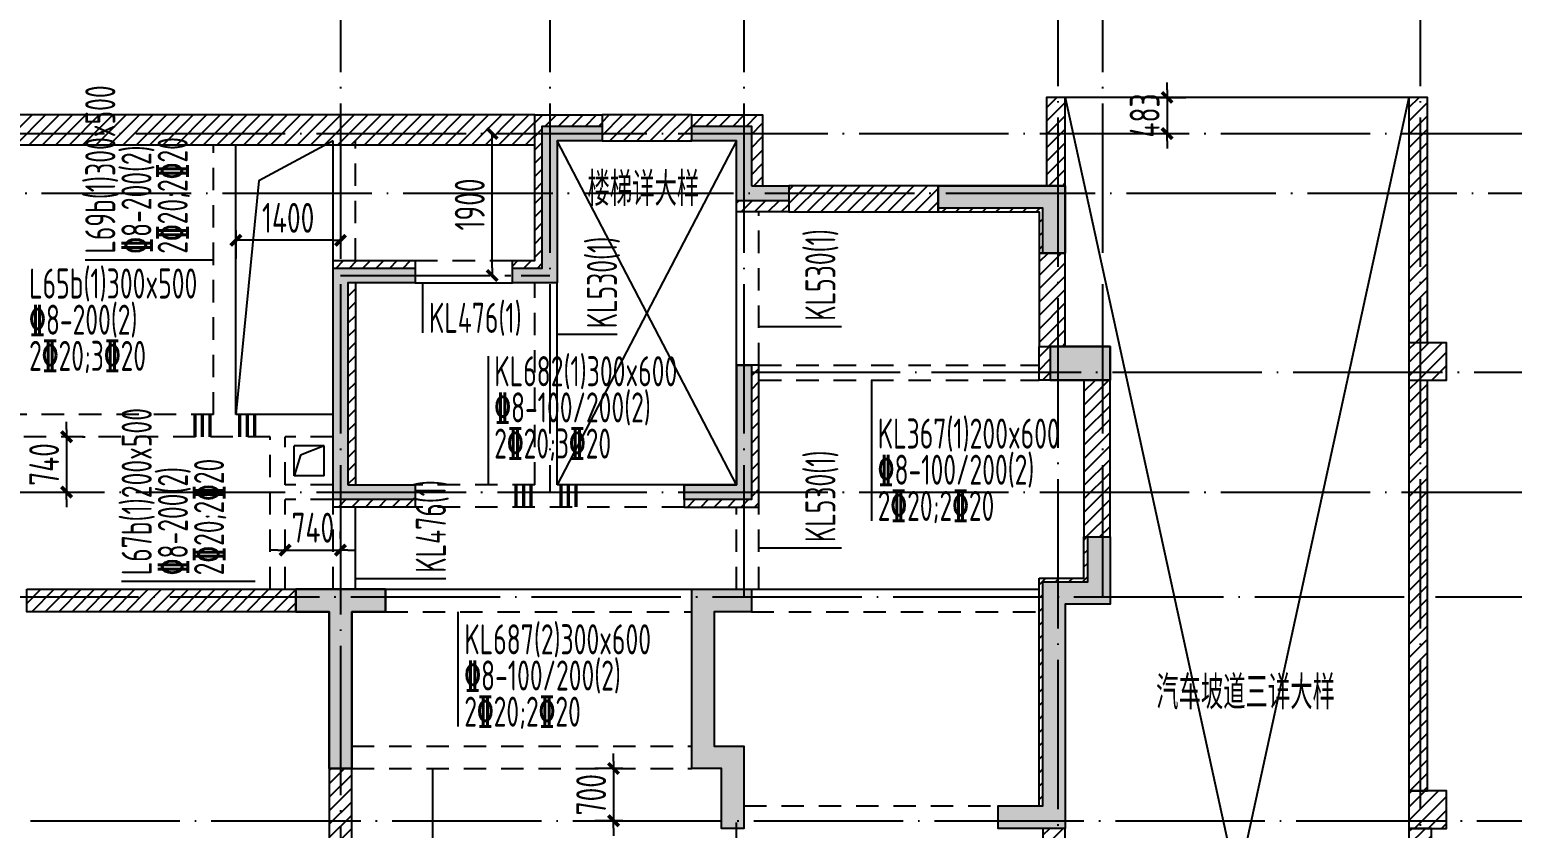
# Model space of a CAD drawing. Header units: millimetres. Extents: x 64473 to 386235, y 427387 to 703525.
# Drawn here: x 340436 to 360280, y 661045 to 671735 of the extents above; entities that cross this region are included whole.
import ezdxf

# ---------------------------------------------------------------- set-up
doc = ezdxf.new("R2010")
doc.units = ezdxf.units.MM
doc.header["$LTSCALE"] = 100
doc.header["$PDMODE"] = 35
doc.header["$PDSIZE"] = 200
doc.linetypes.add('3', pattern=[5, 3, -2])
doc.linetypes.add('DOTE', pattern=[2.42, 2, -0.2, 0.02, -0.2])
for name, color, linetype in [('B-DIM', 1, 'Continuous'), ('B-开洞', 7, 'Continuous'), ('COLU', 7, 'Continuous'), ('colu-1层', 6, 'Continuous'), ('colu-主楼', 7, 'Continuous'), ('h填实-1层', 254, 'Continuous'), ('h斜线-1层', 7, 'Continuous'), ('h斜线-墙', 7, 'Continuous'), ('h斜线-柱', 7, 'Continuous'), ('L-dote', 253, 'DOTE'), ('L-箍筋', 1, 'Continuous'), ('WALL', 3, 'Continuous'), ('wall-主楼', 2, 'Continuous'), ('垂直标注', 31, 'Continuous'), ('梁', 4, 'Continuous'), ('梁虚线', 4, '3'), ('水平标注', 2, 'Continuous')]:
    doc.layers.add(name, color=color, linetype=linetype)
doc.styles.get("Standard").update_dxf_attribs({"font": 'tssdeng.shx', "width": 0.7, "bigfont": 'tssdchn.shx'})
doc.styles.add('TSSD_Dimension', font='Tssdeng.shx', dxfattribs={"width": 0.7, "bigfont": 'tssdchn.shx'})
doc.dimstyles.new('TSSD_100_100$0', dxfattribs={"dimtxt": 300, "dimasz": 100, "dimexe": 250, "dimexo": 250, "dimgap": 100, "dimtad": 1, "dimdec": 0, "dimzin": 0, "dimdsep": 46, "dimtxsty": 'TSSD_Dimension', "dimblk": '_tsdbk', "dimblk1": '_tsdbk', "dimblk2": '_tsdbk', "dimsah": 1, "dimcen": 0, "dimclrt": 7, "dimadec": 0, "dimazin": 0, "dimtfac": 1, "dimtdec": 0, "dimtix": 1, "dimtmove": 2, "dimatfit": 3, "dimldrblk": '_tsdbk', "dimfxl": 1, "dimtolj": 1, "dimtzin": 0, "dimarcsym": 0})
pattern_1 = [(45, (8572.51, -7581.39), (-89.802561, 89.802561), [])]

# ---------------------------------------------------------------- blocks, each defined once
blk = doc.blocks.new('_tsdbk')
blk.add_line((-1, 0), (0, 0))
at = {"const_width": 0.5}
blk.add_lwpolyline([(-0.7, -0.7), (0.7, 0.7)], dxfattribs=at)
blk = doc.blocks.new('*D35')
at = {"layer": 'B-DIM', "color": 0, "lineweight": -2}
for p, q in [((355659, 670928), (355659, 671028)), ((355443, 670828), (355909, 670828)), ((355659, 670828), (355659, 670345)), ((355443, 670345), (355909, 670345)), ((355659, 670245), (355659, 670145))]:
    blk.add_line(p, q, dxfattribs=at)
at = {"layer": 'Defpoints', "color": 0}
for p in [(355193, 670828), (355193, 670345), (355659, 670345)]:
    blk.add_point(p, dxfattribs=at)
at = {"layer": 'B-DIM', "color": 0, "lineweight": -2, "xscale": 100, "yscale": 100, "zscale": 100}
for p, rotation in [((355659, 670828), 270), ((355659, 670345), 90)]:
    blk.add_blockref('_tsdbk', p, dxfattribs=dict(at, rotation=rotation))
at = {"layer": 'B-DIM', "color": 7, "insert": (355359, 670586), "char_height": 400, "attachment_point": 5, "rotation": 90, "style": 'TSSD_Dimension'}
blk.add_mtext('\\A1;483', dxfattribs=at)
blk = doc.blocks.new('*D39')
at = {"layer": 'B-DIM', "color": 0, "lineweight": -2}
for p, q in [((343196, 669053), (343196, 668666)), ((344596, 669053), (344596, 668666)), ((344496, 668916), (343296, 668916))]:
    blk.add_line(p, q, dxfattribs=at)
at = {"layer": 'Defpoints', "color": 0}
for p in [(343196, 669303), (344596, 669303), (343196, 668916)]:
    blk.add_point(p, dxfattribs=at)
at = {"layer": 'B-DIM', "color": 0, "lineweight": -2, "xscale": 100, "yscale": 100, "zscale": 100, "rotation": 180}
blk.add_blockref('_tsdbk', (343196, 668916), dxfattribs=at)
at = {"layer": 'B-DIM', "color": 0, "lineweight": -2, "xscale": 100, "yscale": 100, "zscale": 100}
blk.add_blockref('_tsdbk', (344596, 668916), dxfattribs=at)
at = {"layer": 'B-DIM', "color": 7, "insert": (343896, 669216), "char_height": 400, "attachment_point": 5, "style": 'TSSD_Dimension'}
blk.add_mtext('\\A1;1400', dxfattribs=at)
blk = doc.blocks.new('*D40')
at = {"layer": 'B-DIM', "color": 0, "lineweight": -2}
for p, q in [((340930, 666385), (340930, 666485)), ((340930, 666285), (340930, 665545)), ((341142, 666285), (341180, 666285)), ((340930, 665445), (340930, 665345)), ((341142, 665545), (341180, 665545))]:
    blk.add_line(p, q, dxfattribs=at)
at = {"layer": 'Defpoints', "color": 0}
for p in [(340892, 666285), (340892, 665545), (340930, 665545)]:
    blk.add_point(p, dxfattribs=at)
at = {"layer": 'B-DIM', "color": 0, "lineweight": -2, "xscale": 100, "yscale": 100, "zscale": 100}
for p, rotation in [((340930, 666285), 270), ((340930, 665545), 90)]:
    blk.add_blockref('_tsdbk', p, dxfattribs=dict(at, rotation=rotation))
at = {"layer": 'B-DIM', "color": 7, "insert": (340630, 665915), "char_height": 400, "attachment_point": 5, "rotation": 90, "style": 'TSSD_Dimension'}
blk.add_mtext('\\A1;740', dxfattribs=at)
blk = doc.blocks.new('*D41')
at = {"layer": 'B-DIM', "color": 0, "lineweight": -2}
for p, q in [((348251, 661945), (348251, 662045)), ((348375, 661845), (348001, 661845)), ((348251, 661845), (348251, 661145)), ((348375, 661145), (348001, 661145)), ((348251, 661045), (348251, 660945))]:
    blk.add_line(p, q, dxfattribs=at)
at = {"layer": 'Defpoints', "color": 0}
for p in [(348625, 661845), (348251, 661145), (348625, 661145)]:
    blk.add_point(p, dxfattribs=at)
at = {"layer": 'B-DIM', "color": 0, "lineweight": -2, "xscale": 100, "yscale": 100, "zscale": 100}
for p, rotation in [((348251, 661845), 270), ((348251, 661145), 90)]:
    blk.add_blockref('_tsdbk', p, dxfattribs=dict(at, rotation=rotation))
at = {"layer": 'B-DIM', "color": 7, "insert": (347951, 661495), "char_height": 400, "attachment_point": 5, "rotation": 90, "style": 'TSSD_Dimension'}
blk.add_mtext('\\A1;700', dxfattribs=at)
blk = doc.blocks.new('*D43')
at = {"layer": 'B-DIM', "color": 0, "lineweight": -2}
for p, q in [((346823, 670345), (346876, 670345)), ((346626, 668545), (346626, 670245)), ((346823, 668445), (346876, 668445))]:
    blk.add_line(p, q, dxfattribs=at)
at = {"layer": 'Defpoints', "color": 0}
for p in [(346573, 670345), (346626, 670345), (346573, 668445)]:
    blk.add_point(p, dxfattribs=at)
at = {"layer": 'B-DIM', "color": 0, "lineweight": -2, "xscale": 100, "yscale": 100, "zscale": 100}
for p, rotation in [((346626, 670345), 90), ((346626, 668445), 270)]:
    blk.add_blockref('_tsdbk', p, dxfattribs=dict(at, rotation=rotation))
at = {"layer": 'B-DIM', "color": 7, "insert": (346326, 669395), "char_height": 400, "attachment_point": 5, "rotation": 90, "style": 'TSSD_Dimension'}
blk.add_mtext('\\A1;1900', dxfattribs=at)
blk = doc.blocks.new('*D713')
at = {"layer": 'B-DIM', "color": 0, "lineweight": -2}
for p, q in [((343856, 664921), (343856, 665019)), ((344596, 664921), (344596, 665019)), ((343756, 664769), (343656, 664769)), ((343856, 664769), (344596, 664769)), ((344696, 664769), (344796, 664769))]:
    blk.add_line(p, q, dxfattribs=at)
at = {"layer": 'Defpoints', "color": 0}
for p in [(344596, 664769), (343856, 664671), (344596, 664671)]:
    blk.add_point(p, dxfattribs=at)
at = {"layer": 'B-DIM', "color": 0, "lineweight": -2, "xscale": 100, "yscale": 100, "zscale": 100}
blk.add_blockref('_tsdbk', (343856, 664769), dxfattribs=at)
at = {"layer": 'B-DIM', "color": 0, "lineweight": -2, "xscale": 100, "yscale": 100, "zscale": 100, "rotation": 180}
blk.add_blockref('_tsdbk', (344596, 664769), dxfattribs=at)
at = {"layer": 'B-DIM', "color": 7, "insert": (344226, 665069), "char_height": 400, "attachment_point": 5, "style": 'TSSD_Dimension'}
blk.add_mtext('\\A1;740', dxfattribs=at)

msp = doc.modelspace()

# ---------------------------------------------------------------- hatches: boundary and pattern name
at = {"layer": 'h填实-1层'}
for points in [[(347496.5, 670244.7), (347496.5, 668344.7), (346896.5, 668344.7), (346896.5, 668544.7), (347296.5, 668544.7), (347296.5, 670444.7), (348096.5, 670444.7), (348096.5, 670244.7)], [(350096.5, 669644.7), (350596.5, 669644.7), (350596.5, 669444.7), (349896.5, 669444.7), (349896.5, 670244.7), (349296.5, 670244.7), (349296.5, 670444.7), (350096.5, 670444.7)], [(353996.5, 668744.7), (353996.5, 669344.7), (352596.5, 669344.7), (352596.5, 669644.7), (354296.5, 669644.7), (354296.5, 668744.7)], [(344696.5, 665644.7), (345596.5, 665644.7), (345596.5, 665444.7), (344496.5, 665444.7), (344496.5, 668544.7), (345596.5, 668544.7), (345596.5, 668344.7), (344696.5, 668344.7)], [(354896.5, 667494.7), (354096.5, 667494.7), (354096.5, 667044.7), (354896.5, 667044.7)], [(349196.5, 665444.7), (349196.5, 665644.7), (349896.5, 665644.7), (349896.5, 667244.7), (350096.5, 667244.7), (350096.5, 665444.7)], [(354296.5, 664044.7), (354296.5, 661044.7), (353396.5, 661044.7), (353396.5, 661344.7), (353996.5, 661344.7), (353996.5, 664344.7), (354596.5, 664344.7), (354596.5, 664944.7), (354896.5, 664944.7), (354896.5, 664044.7)], [(345196.5, 664244.7), (345196.5, 663944.7), (344746.5, 663944.7), (344746.5, 661844.7), (344446.5, 661844.7), (344446.5, 663944.7), (343996.5, 663944.7), (343996.5, 664244.7), (344746.5, 664244.7)], [(349996.5, 662144.7), (349996.5, 661044.7), (349696.5, 661044.7), (349696.5, 661844.7), (349296.5, 661844.7), (349296.5, 664244.7), (350096.5, 664244.7), (350096.5, 663944.7), (349596.5, 663944.7), (349596.5, 662144.7)]]:
    msp.add_hatch(color=256, dxfattribs=at).paths.add_polyline_path(points)
at = {"layer": 'h斜线-1层'}
h = msp.add_hatch(dxfattribs=at)
h.set_pattern_fill('ANSI31', color=256, scale=40, style=0)
h.paths.add_polyline_path([(348096.5, 670594.7), (347196.5, 670594.7), (347196.5, 668644.7), (346896.5, 668644.7), (346896.5, 668544.7), (347296.5, 668544.7), (347296.5, 670444.7), (348096.5, 670444.7)])
h = msp.add_hatch(dxfattribs=at)
h.set_pattern_fill('ANSI31', color=256, scale=40, style=0)
h.paths.add_polyline_path([(350246.5, 670594.7), (349296.5, 670594.7), (349296.5, 670444.7), (350096.5, 670444.7), (350096.5, 669644.7), (350246.5, 669644.7)])
h.paths.add_polyline_path([(350596.5, 669444.7), (349896.5, 669444.7), (349896.5, 669294.7), (350596.5, 669294.7)])
h = msp.add_hatch(dxfattribs=at)
h.set_pattern_fill('ANSI31', color=256, scale=40, style=0)
h.paths.add_polyline_path([(353996.5, 669344.7), (352596.5, 669344.7), (352596.5, 669294.7), (353946.5, 669294.7), (353946.5, 668744.7), (353996.5, 668744.7)])
h = msp.add_hatch(dxfattribs=at)
h.set_pattern_fill('ANSI31', color=256, scale=40, style=0)
h.paths.add_polyline_path([(345596.5, 668644.7), (344496.5, 668644.7), (344496.5, 668544.7), (345596.5, 668544.7)])
h.paths.add_polyline_path([(344796.5, 668344.7), (344696.5, 668344.7), (344696.5, 665644.7), (344796.5, 665644.7)])
h.paths.add_polyline_path([(345596.5, 665444.7), (344496.5, 665444.7), (344496.5, 665344.7), (345596.5, 665344.7)])
h = msp.add_hatch(dxfattribs=at)
h.set_pattern_fill('ANSI31', color=256, scale=40, style=0)
h.paths.add_polyline_path([(353946.5, 667144.7), (353946.5, 667044.7), (354096.5, 667044.7), (354096.5, 667144.7)])
h.paths.add_polyline_path([(354096.5, 667494.7), (353946.5, 667494.7), (353946.5, 667144.7), (354096.5, 667144.7)])
h = msp.add_hatch(dxfattribs=at)
h.set_pattern_fill('ANSI31', color=256, scale=40, style=0)
h.paths.add_polyline_path([(350196.5, 667244.7), (350096.5, 667244.7), (350096.5, 665444.7), (349196.5, 665444.7), (349196.5, 665344.7), (350196.5, 665344.7)])
h = msp.add_hatch(dxfattribs=at)
h.set_pattern_fill('ANSI31', color=256, scale=40, style=0)
h.paths.add_polyline_path([(354596.5, 664944.7), (354546.5, 664944.7), (354546.5, 664394.7), (353946.5, 664394.7), (353946.5, 661344.7), (353996.5, 661344.7), (353996.5, 664344.7), (354596.5, 664344.7)])
at = {"layer": 'h斜线-墙'}
h = msp.add_hatch(dxfattribs=at)
h.set_pattern_fill('ANSI31', color=256, scale=40, angle=-2e-12, style=0)
h.paths.add_polyline_path([(354296.5, 670344.7), (354196.5, 670344.7), (354196.5, 669644.7), (354296.5, 669644.7)])
h.paths.add_polyline_path([(354196.5, 670344.7), (354046.5, 670344.7), (354046.5, 669644.7), (354196.5, 669644.7)])
h.paths.add_polyline_path([(354196.5, 670827.7), (354046.5, 670827.7), (354046.5, 670344.7), (354196.5, 670344.7)])
h.paths.add_polyline_path([(354196.5, 670344.7), (354296.5, 670344.7), (354296.5, 670827.7), (354196.5, 670827.7)])
h = msp.add_hatch(dxfattribs=at)
h.set_pattern_fill('ANSI31', color=256, scale=40, style=0)
h.set_pattern_definition(pattern_1)
h.paths.add_polyline_path([(347196.5, 670594.7), (340046.5, 670594.7), (340046.5, 670194.7), (347196.5, 670194.7)])
h = msp.add_hatch(dxfattribs=at)
h.set_pattern_fill('ANSI31', color=256, scale=40, style=0)
h.set_pattern_definition(pattern_1)
h.paths.add_polyline_path([(349296.5, 670594.7), (348096.5, 670594.7), (348096.5, 670244.7), (349296.5, 670244.7)])
h = msp.add_hatch(dxfattribs=at)
h.set_pattern_fill('ANSI31', color=256, scale=40, style=0)
h.set_pattern_definition(pattern_1)
h.paths.add_polyline_path([(352596.5, 669644.7), (350596.5, 669644.7), (350596.5, 669294.7), (352596.5, 669294.7)])
h = msp.add_hatch(dxfattribs=at)
h.set_pattern_fill('ANSI31', color=256, scale=40, style=0)
h.set_pattern_definition(pattern_1)
h.paths.add_polyline_path([(354296.5, 668744.7), (353946.5, 668744.7), (353946.5, 667494.7), (354296.5, 667494.7)])
h = msp.add_hatch(dxfattribs=at)
h.set_pattern_fill('ANSI31', color=256, scale=40, style=0)
h.set_pattern_definition(pattern_1)
h.paths.add_polyline_path([(354896.5, 667044.7), (354546.5, 667044.7), (354546.5, 664944.7), (354896.5, 664944.7)])
h = msp.add_hatch(dxfattribs=at)
h.set_pattern_fill('ANSI31', color=256, scale=40, style=0)
h.set_pattern_definition(pattern_1)
h.paths.add_polyline_path([(340396.5, 664244.7), (343996.5, 664244.7), (343996.5, 663944.7), (340396.5, 663944.7)])
h = msp.add_hatch(dxfattribs=at)
h.set_pattern_fill('ANSI31', color=256, scale=40, style=0)
h.set_pattern_definition(pattern_1)
h.paths.add_polyline_path([(344746.5, 661844.7), (344446.5, 661844.7), (344446.5, 659144.7), (344746.5, 659144.7)])
h = msp.add_hatch(dxfattribs=at)
h.set_pattern_fill('ANSI31', color=256, scale=40, style=0)
h.set_pattern_definition(pattern_1)
h.paths.add_polyline_path([(354296.5, 661044.7), (353996.5, 661044.7), (353996.5, 656544.7), (354296.5, 656544.7)])
h = msp.add_hatch(dxfattribs=at)
h.set_pattern_fill('ANSI31', color=256, scale=40, style=0)
h.set_pattern_definition(pattern_1)
h.paths.add_polyline_path([(359196.5, 661044.7), (358896.5, 661044.7), (358896.5, 656444.7), (359196.5, 656444.7)])
at = {"layer": 'h斜线-柱'}
h = msp.add_hatch(dxfattribs=at)
h.set_pattern_fill('ANSI31', color=256, scale=40, angle=-2e-12, style=0)
h.paths.add_polyline_path([(359146.5, 670827.7), (358896.5, 670827.7), (358896.5, 667544.7), (359146.5, 667544.7)])
h = msp.add_hatch(dxfattribs=at)
h.set_pattern_fill('ANSI31', color=256, scale=40, angle=-2e-12, style=0)
h.paths.add_polyline_path([(358896.5, 667044.7), (359396.5, 667044.7), (359396.5, 667544.7), (358896.5, 667544.7)])
h = msp.add_hatch(dxfattribs=at)
h.set_pattern_fill('ANSI31', color=256, scale=40, angle=-2e-12, style=0)
h.paths.add_polyline_path([(359146.5, 667044.7), (358896.5, 667044.7), (358896.5, 661544.7), (359146.5, 661544.7)])
h = msp.add_hatch(dxfattribs=at)
h.set_pattern_fill('ANSI31', color=256, scale=40, style=0)
h.set_pattern_definition([(45, (-467527.32, -323147.44), (-89.802561, 89.802561), [])])
h.paths.add_polyline_path([(358896.5, 661044.7), (359396.5, 661044.7), (359396.5, 661544.7), (358896.5, 661544.7)])

# ---------------------------------------------------------------- linework, layer by layer
at = {"layer": 'B-开洞'}
for p, q in [((358896.5, 670827.7), (354296.5, 670827.7)), ((358896.5, 670827.7), (354296.5, 649744.7)), ((354296.5, 670827.7), (358896.5, 649744.7)), ((349896.5, 670244.7), (347496.5, 665644.7)), ((349896.5, 665644.7), (347496.5, 670244.7)), ((344376.5, 666164.7), (344060.1, 666040.7)), ((344060.1, 666040.7), (343976.5, 665764.7))]:
    msp.add_line(p, q, dxfattribs=at)
msp.add_lwpolyline([(344496.5, 670244.7), (343503.8, 669710.5), (343196.5, 666584.7)], dxfattribs=at)
at = {"layer": 'COLU'}
for points in [[(358896.5, 667044.7), (359396.5, 667044.7), (359396.5, 667544.7), (358896.5, 667544.7)], [(358896.5, 661044.7), (359396.5, 661044.7), (359396.5, 661544.7), (358896.5, 661544.7)]]:
    msp.add_lwpolyline(points, close=True, dxfattribs=at)
at = {"layer": 'colu-1层'}
for points in [[(347496.5, 670244.7), (347496.5, 668344.7), (346896.5, 668344.7), (346896.5, 668544.7), (347296.5, 668544.7), (347296.5, 670444.7), (348096.5, 670444.7), (348096.5, 670244.7)], [(350096.5, 669644.7), (350596.5, 669644.7), (350596.5, 669444.7), (349896.5, 669444.7), (349896.5, 670244.7), (349296.5, 670244.7), (349296.5, 670444.7), (350096.5, 670444.7)], [(353996.5, 668744.7), (353996.5, 669344.7), (352596.5, 669344.7), (352596.5, 669644.7), (354296.5, 669644.7), (354296.5, 668744.7)], [(344696.5, 665644.7), (345596.5, 665644.7), (345596.5, 665444.7), (344496.5, 665444.7), (344496.5, 668544.7), (345596.5, 668544.7), (345596.5, 668344.7), (344696.5, 668344.7)], [(354896.5, 667494.7), (354096.5, 667494.7), (354096.5, 667044.7), (354896.5, 667044.7)], [(349196.5, 665444.7), (349196.5, 665644.7), (349896.5, 665644.7), (349896.5, 667244.7), (350096.5, 667244.7), (350096.5, 665444.7)], [(354296.5, 664044.7), (354296.5, 661044.7), (353396.5, 661044.7), (353396.5, 661344.7), (353996.5, 661344.7), (353996.5, 664344.7), (354596.5, 664344.7), (354596.5, 664944.7), (354896.5, 664944.7), (354896.5, 664044.7)], [(345196.5, 664244.7), (345196.5, 663944.7), (344746.5, 663944.7), (344746.5, 661844.7), (344446.5, 661844.7), (344446.5, 663944.7), (343996.5, 663944.7), (343996.5, 664244.7), (344746.5, 664244.7)], [(349996.5, 662144.7), (349996.5, 661044.7), (349696.5, 661044.7), (349696.5, 661844.7), (349296.5, 661844.7), (349296.5, 664244.7), (350096.5, 664244.7), (350096.5, 663944.7), (349596.5, 663944.7), (349596.5, 662144.7)]]:
    msp.add_lwpolyline(points, close=True, dxfattribs=at)
at = {"layer": 'colu-主楼'}
msp.add_lwpolyline([(353946.5, 667044.7), (353946.5, 667494.7), (354896.5, 667494.7), (354896.5, 667044.7)], close=True, dxfattribs=at)
at = {"layer": 'L-dote', "ltscale": 10}
for p, q in [((354196.5, 677819.9), (354196.5, 634994.7)), ((359046.5, 677819.9), (359046.5, 634744.7)), ((344596.5, 673167.5), (344596.5, 649444.7)), ((347396.5, 673167.5), (347396.5, 665544.7)), ((349996.5, 673167.5), (349996.5, 664144.7)), ((354796.5, 673167.5), (354796.5, 664144.7)), ((310396.5, 670344.7), (366898.7, 670344.7)), ((292196.5, 669544.7), (366898.7, 669544.7)), ((344596.5, 668444.7), (347396.5, 668444.7)), ((366607.1, 667144.7), (349996.5, 667144.7)), ((310396.5, 665544.7), (366857.1, 665544.7)), ((301173.2, 664144.7), (366857.1, 664144.7)), ((304146.5, 661144.7), (366857.1, 661144.7)), ((349896.5, 649444.7), (349896.5, 661144.7))]:
    msp.add_line(p, q, dxfattribs=at)
at = {"layer": 'L-箍筋', "const_width": 44.9}
for points in [[(342647.8, 666584.7), (342647.8, 666284.7)], [(342747.8, 666584.7), (342747.8, 666284.7)], [(342847.8, 666584.7), (342847.8, 666284.7)], [(343247.8, 666584.7), (343247.8, 666284.7)], [(343347.8, 666584.7), (343347.8, 666284.7)], [(343447.8, 666584.7), (343447.8, 666284.7)], [(346946.5, 665644.7), (346946.5, 665344.7)], [(347046.5, 665644.7), (347046.5, 665344.7)], [(347146.5, 665644.7), (347146.5, 665344.7)], [(347546.5, 665644.7), (347546.5, 665344.7)], [(347646.5, 665644.7), (347646.5, 665344.7)], [(347746.5, 665644.7), (347746.5, 665344.7)]]:
    msp.add_lwpolyline(points, dxfattribs=at)
at = {"layer": 'WALL'}
for points in [[(354296.5, 670827.7), (354046.5, 670827.7), (354046.5, 669644.7), (354296.5, 669644.7)], [(347196.5, 670594.7), (340046.5, 670594.7), (340046.5, 670194.7), (347196.5, 670194.7)], [(349296.5, 670594.7), (348096.5, 670594.7), (348096.5, 670244.7), (349296.5, 670244.7)], [(352596.5, 669644.7), (350596.5, 669644.7), (350596.5, 669294.7), (352596.5, 669294.7)], [(354296.5, 668744.7), (353946.5, 668744.7), (353946.5, 667494.7), (354296.5, 667494.7)], [(354896.5, 667044.7), (354546.5, 667044.7), (354546.5, 664944.7), (354896.5, 664944.7)], [(340396.5, 664244.7), (343996.5, 664244.7), (343996.5, 663944.7), (340396.5, 663944.7)], [(344746.5, 661844.7), (344446.5, 661844.7), (344446.5, 659144.7), (344746.5, 659144.7)], [(354296.5, 661044.7), (353996.5, 661044.7), (353996.5, 656544.7), (354296.5, 656544.7)], [(359196.5, 661044.7), (358896.5, 661044.7), (358896.5, 656444.7), (359196.5, 656444.7)]]:
    msp.add_lwpolyline(points, close=True, dxfattribs=at)
msp.add_lwpolyline([(359146.5, 667544.7), (359146.5, 670827.7), (358896.5, 670827.7), (358896.5, 661544.7), (359146.5, 661544.7), (359146.5, 667044.7)], dxfattribs=at)
at = {"layer": 'wall-主楼'}
for points in [[(346896.5, 668344.7), (346896.5, 668644.7), (347196.5, 668644.7), (347196.5, 670594.7), (348096.5, 670594.7), (348096.5, 670244.7), (347496.5, 670244.7), (347496.5, 668344.7)], [(350246.5, 669644.7), (350596.5, 669644.7), (350596.5, 669294.7), (349896.5, 669294.7), (349896.5, 670244.7), (349296.5, 670244.7), (349296.5, 670594.7), (350246.5, 670594.7)], [(354296.5, 668744.7), (354296.5, 669644.7), (352596.5, 669644.7), (352596.5, 669294.7), (353946.5, 669294.7), (353946.5, 668744.7)], [(344496.5, 665344.7), (344496.5, 668644.7), (345596.5, 668644.7), (345596.5, 668344.7), (344796.5, 668344.7), (344796.5, 665644.7), (345596.5, 665644.7), (345596.5, 665344.7)], [(349196.5, 665344.7), (350196.5, 665344.7), (350196.5, 667244.7), (349896.5, 667244.7), (349896.5, 665644.7), (349196.5, 665644.7)], [(353946.5, 664394.7), (354546.5, 664394.7), (354546.5, 664944.7), (354896.5, 664944.7), (354896.5, 664044.7), (354296.5, 664044.7), (354296.5, 661044.7), (353396.5, 661044.7), (353396.5, 661344.7), (353946.5, 661344.7)], [(345196.5, 663944.7), (345196.5, 664244.7), (343996.5, 664244.7), (343996.5, 663944.7), (344446.5, 663944.7), (344446.5, 661844.7), (344746.5, 661844.7), (344746.5, 663944.7)], [(349696.5, 661844.7), (349296.5, 661844.7), (349296.5, 664244.7), (350096.5, 664244.7), (350096.5, 663944.7), (349596.5, 663944.7), (349596.5, 662144.7), (349996.5, 662144.7), (349996.5, 661044.7), (349696.5, 661044.7)]]:
    msp.add_lwpolyline(points, close=True, dxfattribs=at)
at = {"layer": '垂直标注'}
for p, q in [((341180.2, 668656), (342896.5, 668656)), ((351302.8, 667757.7), (350196.5, 667757.7)), ((348297.8, 667656.7), (347496.5, 667656.7)), ((351302.8, 664794.7), (350196.5, 664794.7)), ((346007.3, 664385), (344796.5, 664385)), ((341667.6, 664351.4), (343456.5, 664351.4))]:
    msp.add_line(p, q, dxfattribs=at)
at = {"layer": '梁'}
for p, q in [((343196.5, 666584.7), (343196.5, 670194.7)), ((344496.5, 668644.7), (344496.5, 670244.7)), ((349896.5, 667244.7), (349896.5, 669294.7)), ((345596.5, 668344.7), (346896.5, 668344.7)), ((347496.5, 665644.7), (347496.5, 668344.7)), ((344496.5, 666584.7), (343196.5, 666584.7)), ((344376.5, 666164.7), (343976.5, 666164.7)), ((343976.5, 665764.7), (343976.5, 666164.7)), ((344376.5, 665764.7), (344376.5, 666164.7)), ((344376.5, 665764.7), (343976.5, 665764.7)), ((349196.5, 665644.7), (347496.5, 665644.7)), ((344796.5, 664244.7), (344796.5, 665344.7)), ((345196.5, 664244.7), (349296.5, 664244.7)), ((350096.5, 664244.7), (353946.5, 664244.7))]:
    msp.add_line(p, q, dxfattribs=at)
at = {"layer": '梁虚线'}
for p, q in [((342896.5, 666584.7), (342896.5, 670194.7)), ((344796.5, 668644.7), (344796.5, 670244.7)), ((350196.5, 667244.7), (350196.5, 669294.7)), ((345596.5, 668644.7), (346896.5, 668644.7)), ((347196.5, 665644.7), (347196.5, 668344.7)), ((350196.5, 667244.7), (353945.5, 667244.7)), ((350196.5, 667044.7), (353945.5, 667044.7)), ((342896.5, 666584.7), (339946.5, 666584.7)), ((343656.5, 666284.7), (339946.5, 666284.7)), ((343656.5, 664244.7), (343656.5, 666284.7)), ((344496.5, 666284.7), (343856.5, 666284.7)), ((343856.5, 665644.7), (343856.5, 666284.7)), ((344496.5, 665644.7), (343856.5, 665644.7)), ((347196.5, 665644.7), (345596.5, 665644.7)), ((344496.5, 665444.7), (343856.5, 665444.7)), ((343856.5, 664244.7), (343856.5, 665444.7)), ((344496.5, 664244.7), (344496.5, 665344.7)), ((349196.5, 665344.7), (345596.5, 665344.7)), ((349896.5, 664244.7), (349896.5, 665344.7)), ((350196.5, 664244.7), (350196.5, 665344.7)), ((345196.5, 663944.7), (349296.5, 663944.7)), ((350096.5, 663944.7), (353946.5, 663944.7)), ((344746.5, 662144.7), (349296.5, 662144.7)), ((344746.5, 661844.7), (349296.5, 661844.7)), ((349996.5, 661344.7), (353396.5, 661344.7))]:
    msp.add_line(p, q, dxfattribs=at)
at = {"layer": '水平标注'}
for p, q in [((345699.4, 667676), (345699.4, 668344.7)), ((346573.4, 667364.5), (346573.4, 665644.7)), ((351706.2, 665159.9), (351706.2, 667044.7)), ((346172.7, 662406.1), (346172.7, 663944.7)), ((345830.3, 659342), (345830.3, 661844.7))]:
    msp.add_line(p, q, dxfattribs=at)

# ---------------------------------------------------------------- texts
at = {"layer": 'B-开洞', "width": 0.7}
for s, p in [('楼梯详大样', (347901.9, 669375.6, 0)), ('汽车坡道三详大样', (355512.4, 662638))]:
    msp.add_text(s, height=450, dxfattribs=at).set_placement(p)
at = {"layer": '垂直标注', "width": 0.65}
for s, height, p in [('L69b(1)300x500', 403, (341583.2, 668736.6)), ('%%1328-200(2)', 402, (342066.8, 668736.6)), ('2%%13320;2%%13320', 401, (342550.4, 668736.6)), ('KL530(1)', 403, (348297.8, 667737.3)), ('KL530(1)', 403, (351220.3, 667838.3)), ('L67b(1)200x500', 403, (342070.6, 664432)), ('2%%13320;2%%13320', 401, (343037.8, 664432)), ('KL530(1)', 403, (351220.3, 664875.3)), ('%%1328-200(2)', 402, (342554.2, 664432)), ('KL476(1)', 403, (346007.3, 664465.6))]:
    msp.add_text(s, height=height, rotation=90, dxfattribs=at).set_placement(p)
at = {"layer": '水平标注', "width": 0.65}
for s, height, p in [('L65b(1)300x500', 403, (340429.1, 668135.5)), ('%%1328-200(2)', 402, (340429.1, 667651.9)), ('KL476(1)', 403, (345780, 667676)), ('2%%13320;3%%13320', 401, (340429.1, 667168.3)), ('KL682(1)300x600', 403, (346654, 666961.5)), ('%%1328-100/200(2)', 402, (346654, 666477.9)), ('KL367(1)200x600', 403, (351786.8, 666127.1)), ('2%%13320;3%%13320', 401, (346654, 665994.3)), ('%%1328-100/200(2)', 402, (351786.8, 665643.5)), ('2%%13320;2%%13320', 401, (351786.8, 665159.9)), ('KL687(2)300x600', 403, (346253.3, 663373.3)), ('%%1328-100/200(2)', 402, (346253.3, 662889.7)), ('2%%13320;2%%13320', 401, (346253.3, 662406.1))]:
    msp.add_text(s, height=height, dxfattribs=at).set_placement(p)

# ---------------------------------------------------------------- dimensions: what is measured, and where the dimension line sits
at = {"layer": 'B-DIM'}
for base, p1, p2, picture, middle in [((355658.9, 670344.7), (355192.7, 670827.7), (355192.7, 670344.7), '*D35', (355358.9, 670586.2)), ((346625.8, 670344.7), (346572.6, 668444.7), (346572.6, 670344.7), '*D43', (346325.8, 669394.7)), ((340930.5, 665544.7), (340891.7, 666284.7), (340891.7, 665544.7), '*D40', (340630.5, 665914.7)), ((348250.5, 661144.7), (348624.6, 661844.7), (348624.6, 661144.7), '*D41', (347950.5, 661494.7))]:
    dim = msp.add_linear_dim(base=base, p1=p1, p2=p2, angle=90, dimstyle='TSSD_100_100$0', override={"dimtxt": 400}, dxfattribs=at)
    dim.commit()
    dim.dimension.update_dxf_attribs({"geometry": picture, "text_midpoint": middle})
for base, p1, p2, picture, middle in [((343196.5, 668916.3), (344596.5, 669303), (343196.5, 669303), '*D39', (343896.5, 669216.3)), ((344596.5, 664769.2), (343856.5, 664670.8), (344596.5, 664670.8), '*D713', (344226.5, 665069.2))]:
    dim = msp.add_linear_dim(base=base, p1=p1, p2=p2, dimstyle='TSSD_100_100$0', override={"dimtxt": 400}, dxfattribs=at)
    dim.commit()
    dim.dimension.update_dxf_attribs({"geometry": picture, "text_midpoint": middle})

doc.saveas('drawing.dxf')
